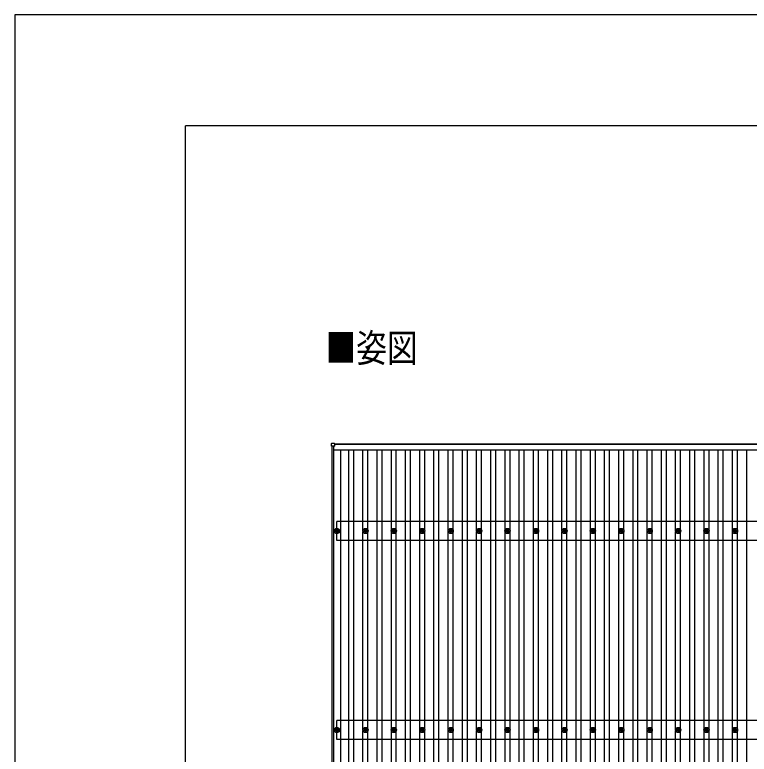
# Model space of a CAD drawing. Units: millimetres, scale not verified. Extents: x -16820 to 16820, y -11880 to 11880.
# Drawn here: x -16820 to -11653, y 6678 to 11880 of the extents above; entities that cross this region are included whole.
import ezdxf
from ezdxf.enums import TextEntityAlignment as Align

# ---------------------------------------------------------------- set-up
doc = ezdxf.new("R2010")
doc.units = ezdxf.units.MM
doc.header["$LTSCALE"] = 50
for name, color, linetype in [('0-2_USER1', 3, 'Continuous'), ('0-5_YKK_13', 4, 'Continuous'), ('0-6_YKK_A1', 4, 'Continuous'), ('0-8_YKK_ZWAK', 7, 'Continuous')]:
    doc.layers.add(name, color=color, linetype=linetype)
doc.styles.add('ＭＳ ゴシック', font='')
doc.styles.get('ＭＳ ゴシック').set_extended_font_data('MS Gothic')

msp = doc.modelspace()

# ---------------------------------------------------------------- linework, layer by layer
at = {"layer": '0-5_YKK_13'}
for p, q in [((-14591.72, 8846.53), (-14591.72, 8864.53)), ((-14590.72, 8865.53), (-14572.72, 8865.53)), ((-14572.72, 8845.53), (-14590.72, 8845.53)), ((-14571.72, 8864.53), (-14571.72, 8846.53)), ((-14563.42, 8250.8), (-14559, 8250.8)), ((-14563.42, 8250.8), (-14559, 8250.8)), ((-14563.42, 8247.3), (-14559, 8247.3)), ((-14563.42, 8247.3), (-14559, 8247.3)), ((-14555.17, 8259.05), (-14555.17, 8254.63)), ((-14555.17, 8259.05), (-14555.17, 8254.63)), ((-14555.17, 8243.47), (-14555.17, 8239.05)), ((-14555.17, 8243.47), (-14555.17, 8239.05)), ((-14551.67, 8259.05), (-14551.67, 8254.63)), ((-14551.67, 8259.05), (-14551.67, 8254.63)), ((-14551.67, 8243.47), (-14551.67, 8239.05)), ((-14551.67, 8243.47), (-14551.67, 8239.05)), ((-14547.84, 8250.8), (-14543.42, 8250.8)), ((-14547.84, 8250.8), (-14543.42, 8250.8)), ((-14547.84, 8247.3), (-14543.42, 8247.3)), ((-14547.84, 8247.3), (-14543.42, 8247.3)), ((-14363.42, 8250.8), (-14359, 8250.8)), ((-14363.42, 8247.3), (-14359, 8247.3)), ((-14355.17, 8259.05), (-14355.17, 8254.63)), ((-14355.17, 8243.47), (-14355.17, 8239.05)), ((-14351.67, 8259.05), (-14351.67, 8254.63)), ((-14351.67, 8243.47), (-14351.67, 8239.05)), ((-14347.84, 8250.8), (-14343.42, 8250.8)), ((-14347.84, 8247.3), (-14343.42, 8247.3)), ((-14163.42, 8250.8), (-14159, 8250.8)), ((-14163.42, 8247.3), (-14159, 8247.3)), ((-14155.17, 8259.05), (-14155.17, 8254.63)), ((-14155.17, 8243.47), (-14155.17, 8239.05)), ((-14151.67, 8259.05), (-14151.67, 8254.63)), ((-14151.67, 8243.47), (-14151.67, 8239.05)), ((-14147.84, 8250.8), (-14143.42, 8250.8)), ((-14147.84, 8247.3), (-14143.42, 8247.3)), ((-13963.42, 8250.8), (-13959, 8250.8)), ((-13963.42, 8247.3), (-13959, 8247.3)), ((-13955.17, 8259.05), (-13955.17, 8254.63)), ((-13955.17, 8243.47), (-13955.17, 8239.05)), ((-13951.67, 8259.05), (-13951.67, 8254.63)), ((-13951.67, 8243.47), (-13951.67, 8239.05)), ((-13947.84, 8250.8), (-13943.42, 8250.8)), ((-13947.84, 8247.3), (-13943.42, 8247.3)), ((-13763.42, 8250.8), (-13759, 8250.8)), ((-13763.42, 8247.3), (-13759, 8247.3)), ((-13755.17, 8259.05), (-13755.17, 8254.63)), ((-13755.17, 8243.47), (-13755.17, 8239.05)), ((-13751.67, 8259.05), (-13751.67, 8254.63)), ((-13751.67, 8243.47), (-13751.67, 8239.05)), ((-13747.84, 8250.8), (-13743.42, 8250.8)), ((-13747.84, 8247.3), (-13743.42, 8247.3)), ((-13563.42, 8250.8), (-13559, 8250.8)), ((-13563.42, 8247.3), (-13559, 8247.3)), ((-13555.17, 8259.05), (-13555.17, 8254.63)), ((-13555.17, 8243.47), (-13555.17, 8239.05)), ((-13551.67, 8259.05), (-13551.67, 8254.63)), ((-13551.67, 8243.47), (-13551.67, 8239.05)), ((-13547.84, 8250.8), (-13543.42, 8250.8)), ((-13547.84, 8247.3), (-13543.42, 8247.3)), ((-13363.42, 8250.8), (-13359, 8250.8)), ((-13363.42, 8247.3), (-13359, 8247.3)), ((-13355.17, 8259.05), (-13355.17, 8254.63)), ((-13355.17, 8243.47), (-13355.17, 8239.05)), ((-13351.67, 8259.05), (-13351.67, 8254.63)), ((-13351.67, 8243.47), (-13351.67, 8239.05)), ((-13347.84, 8250.8), (-13343.42, 8250.8)), ((-13347.84, 8247.3), (-13343.42, 8247.3)), ((-13163.42, 8250.8), (-13159, 8250.8)), ((-13163.42, 8247.3), (-13159, 8247.3)), ((-13155.17, 8259.05), (-13155.17, 8254.63)), ((-13155.17, 8243.47), (-13155.17, 8239.05)), ((-13151.67, 8259.05), (-13151.67, 8254.63)), ((-13151.67, 8243.47), (-13151.67, 8239.05)), ((-13147.84, 8250.8), (-13143.42, 8250.8)), ((-13147.84, 8247.3), (-13143.42, 8247.3)), ((-12963.42, 8250.8), (-12959, 8250.8)), ((-12963.42, 8247.3), (-12959, 8247.3)), ((-12955.17, 8259.05), (-12955.17, 8254.63)), ((-12955.17, 8243.47), (-12955.17, 8239.05)), ((-12951.67, 8259.05), (-12951.67, 8254.63)), ((-12951.67, 8243.47), (-12951.67, 8239.05)), ((-12947.84, 8250.8), (-12943.42, 8250.8)), ((-12947.84, 8247.3), (-12943.42, 8247.3)), ((-12763.42, 8250.8), (-12759, 8250.8)), ((-12763.42, 8247.3), (-12759, 8247.3)), ((-12755.17, 8259.05), (-12755.17, 8254.63)), ((-12755.17, 8243.47), (-12755.17, 8239.05)), ((-12751.67, 8259.05), (-12751.67, 8254.63)), ((-12751.67, 8243.47), (-12751.67, 8239.05)), ((-12747.84, 8250.8), (-12743.42, 8250.8)), ((-12747.84, 8247.3), (-12743.42, 8247.3)), ((-12563.42, 8250.8), (-12559, 8250.8)), ((-12563.42, 8247.3), (-12559, 8247.3)), ((-12555.17, 8259.05), (-12555.17, 8254.63)), ((-12555.17, 8243.47), (-12555.17, 8239.05)), ((-12551.67, 8259.05), (-12551.67, 8254.63)), ((-12551.67, 8243.47), (-12551.67, 8239.05)), ((-12547.84, 8250.8), (-12543.42, 8250.8)), ((-12547.84, 8247.3), (-12543.42, 8247.3)), ((-12363.42, 8250.8), (-12359, 8250.8)), ((-12363.42, 8247.3), (-12359, 8247.3)), ((-12355.17, 8259.05), (-12355.17, 8254.63)), ((-12355.17, 8243.47), (-12355.17, 8239.05)), ((-12351.67, 8259.05), (-12351.67, 8254.63)), ((-12351.67, 8243.47), (-12351.67, 8239.05)), ((-12347.84, 8250.8), (-12343.42, 8250.8)), ((-12347.84, 8247.3), (-12343.42, 8247.3)), ((-12163.42, 8250.8), (-12159, 8250.8)), ((-12163.42, 8247.3), (-12159, 8247.3)), ((-12155.17, 8259.05), (-12155.17, 8254.63)), ((-12155.17, 8243.47), (-12155.17, 8239.05)), ((-12151.67, 8259.05), (-12151.67, 8254.63)), ((-12151.67, 8243.47), (-12151.67, 8239.05)), ((-12147.84, 8250.8), (-12143.42, 8250.8)), ((-12147.84, 8247.3), (-12143.42, 8247.3)), ((-11963.42, 8250.8), (-11959, 8250.8)), ((-11963.42, 8247.3), (-11959, 8247.3)), ((-11955.17, 8259.05), (-11955.17, 8254.63)), ((-11955.17, 8243.47), (-11955.17, 8239.05)), ((-11951.67, 8259.05), (-11951.67, 8254.63)), ((-11951.67, 8243.47), (-11951.67, 8239.05)), ((-11947.84, 8250.8), (-11943.42, 8250.8)), ((-11947.84, 8247.3), (-11943.42, 8247.3)), ((-11763.42, 8250.8), (-11759, 8250.8)), ((-11763.42, 8247.3), (-11759, 8247.3)), ((-11755.17, 8259.05), (-11755.17, 8254.63)), ((-11755.17, 8243.47), (-11755.17, 8239.05)), ((-11751.67, 8259.05), (-11751.67, 8254.63)), ((-11751.67, 8243.47), (-11751.67, 8239.05)), ((-11747.84, 8250.8), (-11743.42, 8250.8)), ((-11747.84, 8247.3), (-11743.42, 8247.3)), ((-14563.42, 6850.8), (-14559, 6850.8)), ((-14563.42, 6850.8), (-14559, 6850.8)), ((-14563.42, 6847.3), (-14559, 6847.3)), ((-14563.42, 6847.3), (-14559, 6847.3)), ((-14555.17, 6859.05), (-14555.17, 6854.63)), ((-14555.17, 6859.05), (-14555.17, 6854.63)), ((-14555.17, 6843.47), (-14555.17, 6839.05)), ((-14555.17, 6843.47), (-14555.17, 6839.05)), ((-14551.67, 6859.05), (-14551.67, 6854.63)), ((-14551.67, 6859.05), (-14551.67, 6854.63)), ((-14551.67, 6843.47), (-14551.67, 6839.05)), ((-14551.67, 6843.47), (-14551.67, 6839.05)), ((-14547.84, 6850.8), (-14543.42, 6850.8)), ((-14547.84, 6850.8), (-14543.42, 6850.8)), ((-14547.84, 6847.3), (-14543.42, 6847.3)), ((-14547.84, 6847.3), (-14543.42, 6847.3)), ((-14363.42, 6850.8), (-14359, 6850.8)), ((-14363.42, 6847.3), (-14359, 6847.3)), ((-14355.17, 6859.05), (-14355.17, 6854.63)), ((-14355.17, 6843.47), (-14355.17, 6839.05)), ((-14351.67, 6859.05), (-14351.67, 6854.63)), ((-14351.67, 6843.47), (-14351.67, 6839.05)), ((-14347.84, 6850.8), (-14343.42, 6850.8)), ((-14347.84, 6847.3), (-14343.42, 6847.3)), ((-14163.42, 6850.8), (-14159, 6850.8)), ((-14163.42, 6847.3), (-14159, 6847.3)), ((-14155.17, 6859.05), (-14155.17, 6854.63)), ((-14155.17, 6843.47), (-14155.17, 6839.05)), ((-14151.67, 6859.05), (-14151.67, 6854.63)), ((-14151.67, 6843.47), (-14151.67, 6839.05)), ((-14147.84, 6850.8), (-14143.42, 6850.8)), ((-14147.84, 6847.3), (-14143.42, 6847.3)), ((-13963.42, 6850.8), (-13959, 6850.8)), ((-13963.42, 6847.3), (-13959, 6847.3)), ((-13955.17, 6859.05), (-13955.17, 6854.63)), ((-13955.17, 6843.47), (-13955.17, 6839.05)), ((-13951.67, 6859.05), (-13951.67, 6854.63)), ((-13951.67, 6843.47), (-13951.67, 6839.05)), ((-13947.84, 6850.8), (-13943.42, 6850.8)), ((-13947.84, 6847.3), (-13943.42, 6847.3)), ((-13763.42, 6850.8), (-13759, 6850.8)), ((-13763.42, 6847.3), (-13759, 6847.3)), ((-13755.17, 6859.05), (-13755.17, 6854.63)), ((-13755.17, 6843.47), (-13755.17, 6839.05)), ((-13751.67, 6859.05), (-13751.67, 6854.63)), ((-13751.67, 6843.47), (-13751.67, 6839.05)), ((-13747.84, 6850.8), (-13743.42, 6850.8)), ((-13747.84, 6847.3), (-13743.42, 6847.3)), ((-13563.42, 6850.8), (-13559, 6850.8)), ((-13563.42, 6847.3), (-13559, 6847.3)), ((-13555.17, 6859.05), (-13555.17, 6854.63)), ((-13555.17, 6843.47), (-13555.17, 6839.05)), ((-13551.67, 6859.05), (-13551.67, 6854.63)), ((-13551.67, 6843.47), (-13551.67, 6839.05)), ((-13547.84, 6850.8), (-13543.42, 6850.8)), ((-13547.84, 6847.3), (-13543.42, 6847.3)), ((-13363.42, 6850.8), (-13359, 6850.8)), ((-13363.42, 6847.3), (-13359, 6847.3)), ((-13355.17, 6859.05), (-13355.17, 6854.63)), ((-13355.17, 6843.47), (-13355.17, 6839.05)), ((-13351.67, 6859.05), (-13351.67, 6854.63)), ((-13351.67, 6843.47), (-13351.67, 6839.05)), ((-13347.84, 6850.8), (-13343.42, 6850.8)), ((-13347.84, 6847.3), (-13343.42, 6847.3)), ((-13163.42, 6850.8), (-13159, 6850.8)), ((-13163.42, 6847.3), (-13159, 6847.3)), ((-13155.17, 6859.05), (-13155.17, 6854.63)), ((-13155.17, 6843.47), (-13155.17, 6839.05)), ((-13151.67, 6859.05), (-13151.67, 6854.63)), ((-13151.67, 6843.47), (-13151.67, 6839.05)), ((-13147.84, 6850.8), (-13143.42, 6850.8)), ((-13147.84, 6847.3), (-13143.42, 6847.3)), ((-12963.42, 6850.8), (-12959, 6850.8)), ((-12963.42, 6847.3), (-12959, 6847.3)), ((-12955.17, 6859.05), (-12955.17, 6854.63)), ((-12955.17, 6843.47), (-12955.17, 6839.05)), ((-12951.67, 6859.05), (-12951.67, 6854.63)), ((-12951.67, 6843.47), (-12951.67, 6839.05)), ((-12947.84, 6850.8), (-12943.42, 6850.8)), ((-12947.84, 6847.3), (-12943.42, 6847.3)), ((-12763.42, 6850.8), (-12759, 6850.8)), ((-12763.42, 6847.3), (-12759, 6847.3)), ((-12755.17, 6859.05), (-12755.17, 6854.63)), ((-12755.17, 6843.47), (-12755.17, 6839.05)), ((-12751.67, 6859.05), (-12751.67, 6854.63)), ((-12751.67, 6843.47), (-12751.67, 6839.05)), ((-12747.84, 6850.8), (-12743.42, 6850.8)), ((-12747.84, 6847.3), (-12743.42, 6847.3)), ((-12563.42, 6850.8), (-12559, 6850.8)), ((-12563.42, 6847.3), (-12559, 6847.3)), ((-12555.17, 6859.05), (-12555.17, 6854.63)), ((-12555.17, 6843.47), (-12555.17, 6839.05)), ((-12551.67, 6859.05), (-12551.67, 6854.63)), ((-12551.67, 6843.47), (-12551.67, 6839.05)), ((-12547.84, 6850.8), (-12543.42, 6850.8)), ((-12547.84, 6847.3), (-12543.42, 6847.3)), ((-12363.42, 6850.8), (-12359, 6850.8)), ((-12363.42, 6847.3), (-12359, 6847.3)), ((-12355.17, 6859.05), (-12355.17, 6854.63)), ((-12355.17, 6843.47), (-12355.17, 6839.05)), ((-12351.67, 6859.05), (-12351.67, 6854.63)), ((-12351.67, 6843.47), (-12351.67, 6839.05)), ((-12347.84, 6850.8), (-12343.42, 6850.8)), ((-12347.84, 6847.3), (-12343.42, 6847.3)), ((-12163.42, 6850.8), (-12159, 6850.8)), ((-12163.42, 6847.3), (-12159, 6847.3)), ((-12155.17, 6859.05), (-12155.17, 6854.63)), ((-12155.17, 6843.47), (-12155.17, 6839.05)), ((-12151.67, 6859.05), (-12151.67, 6854.63)), ((-12151.67, 6843.47), (-12151.67, 6839.05)), ((-12147.84, 6850.8), (-12143.42, 6850.8)), ((-12147.84, 6847.3), (-12143.42, 6847.3)), ((-11963.42, 6850.8), (-11959, 6850.8)), ((-11963.42, 6847.3), (-11959, 6847.3)), ((-11955.17, 6859.05), (-11955.17, 6854.63)), ((-11955.17, 6843.47), (-11955.17, 6839.05)), ((-11951.67, 6859.05), (-11951.67, 6854.63)), ((-11951.67, 6843.47), (-11951.67, 6839.05)), ((-11947.84, 6850.8), (-11943.42, 6850.8)), ((-11947.84, 6847.3), (-11943.42, 6847.3)), ((-11763.42, 6850.8), (-11759, 6850.8)), ((-11763.42, 6847.3), (-11759, 6847.3)), ((-11755.17, 6859.05), (-11755.17, 6854.63)), ((-11755.17, 6843.47), (-11755.17, 6839.05)), ((-11751.67, 6859.05), (-11751.67, 6854.63)), ((-11751.67, 6843.47), (-11751.67, 6839.05)), ((-11747.84, 6850.8), (-11743.42, 6850.8)), ((-11747.84, 6847.3), (-11743.42, 6847.3))]:
    msp.add_line(p, q, dxfattribs=at)
for centre, radius in [((-14553.42, 8249.05), 18.25), ((-14553.42, 8249.05), 18.25), ((-14553.42, 8249.05), 10.15), ((-14553.42, 8249.05), 10.15), ((-14553.42, 8249.05), 5.85), ((-14553.42, 8249.05), 5.85), ((-14553.42, 8249.05), 5.25), ((-14553.42, 8249.05), 5.25), ((-14353.42, 8249.05), 18.25), ((-14353.42, 8249.05), 10.15), ((-14353.42, 8249.05), 5.85), ((-14353.42, 8249.05), 5.25), ((-14153.42, 8249.05), 18.25), ((-14153.42, 8249.05), 10.15), ((-14153.42, 8249.05), 5.85), ((-14153.42, 8249.05), 5.25), ((-13953.42, 8249.05), 18.25), ((-13953.42, 8249.05), 10.15), ((-13953.42, 8249.05), 5.85), ((-13953.42, 8249.05), 5.25), ((-13753.42, 8249.05), 18.25), ((-13753.42, 8249.05), 10.15), ((-13753.42, 8249.05), 5.85), ((-13753.42, 8249.05), 5.25), ((-13553.42, 8249.05), 18.25), ((-13553.42, 8249.05), 10.15), ((-13553.42, 8249.05), 5.85), ((-13553.42, 8249.05), 5.25), ((-13353.42, 8249.05), 18.25), ((-13353.42, 8249.05), 10.15), ((-13353.42, 8249.05), 5.85), ((-13353.42, 8249.05), 5.25), ((-13153.42, 8249.05), 18.25), ((-13153.42, 8249.05), 10.15), ((-13153.42, 8249.05), 5.85), ((-13153.42, 8249.05), 5.25), ((-12953.42, 8249.05), 18.25), ((-12953.42, 8249.05), 10.15), ((-12953.42, 8249.05), 5.85), ((-12953.42, 8249.05), 5.25), ((-12753.42, 8249.05), 18.25), ((-12753.42, 8249.05), 10.15), ((-12753.42, 8249.05), 5.85), ((-12753.42, 8249.05), 5.25), ((-12553.42, 8249.05), 18.25), ((-12553.42, 8249.05), 10.15), ((-12553.42, 8249.05), 5.85), ((-12553.42, 8249.05), 5.25), ((-12353.42, 8249.05), 18.25), ((-12353.42, 8249.05), 10.15), ((-12353.42, 8249.05), 5.85), ((-12353.42, 8249.05), 5.25), ((-12153.42, 8249.05), 18.25), ((-12153.42, 8249.05), 10.15), ((-12153.42, 8249.05), 5.85), ((-12153.42, 8249.05), 5.25), ((-11953.42, 8249.05), 18.25), ((-11953.42, 8249.05), 10.15), ((-11953.42, 8249.05), 5.85), ((-11953.42, 8249.05), 5.25), ((-11753.42, 8249.05), 18.25), ((-11753.42, 8249.05), 10.15), ((-11753.42, 8249.05), 5.85), ((-11753.42, 8249.05), 5.25), ((-14553.42, 6849.05), 18.25), ((-14553.42, 6849.05), 18.25), ((-14353.42, 6849.05), 18.25), ((-14153.42, 6849.05), 18.25), ((-13953.42, 6849.05), 18.25), ((-13753.42, 6849.05), 18.25), ((-13553.42, 6849.05), 18.25), ((-13353.42, 6849.05), 18.25), ((-13153.42, 6849.05), 18.25), ((-12953.42, 6849.05), 18.25), ((-12753.42, 6849.05), 18.25), ((-12553.42, 6849.05), 18.25), ((-12353.42, 6849.05), 18.25), ((-12153.42, 6849.05), 18.25), ((-11953.42, 6849.05), 18.25), ((-11753.42, 6849.05), 18.25), ((-14553.42, 6849.05), 10.15), ((-14553.42, 6849.05), 10.15), ((-14553.42, 6849.05), 5.85), ((-14553.42, 6849.05), 5.85), ((-14553.42, 6849.05), 5.25), ((-14553.42, 6849.05), 5.25), ((-14353.42, 6849.05), 10.15), ((-14353.42, 6849.05), 5.85), ((-14353.42, 6849.05), 5.25), ((-14153.42, 6849.05), 10.15), ((-14153.42, 6849.05), 5.85), ((-14153.42, 6849.05), 5.25), ((-13953.42, 6849.05), 10.15), ((-13953.42, 6849.05), 5.85), ((-13953.42, 6849.05), 5.25), ((-13753.42, 6849.05), 10.15), ((-13753.42, 6849.05), 5.85), ((-13753.42, 6849.05), 5.25), ((-13553.42, 6849.05), 10.15), ((-13553.42, 6849.05), 5.85), ((-13553.42, 6849.05), 5.25), ((-13353.42, 6849.05), 10.15), ((-13353.42, 6849.05), 5.85), ((-13353.42, 6849.05), 5.25), ((-13153.42, 6849.05), 10.15), ((-13153.42, 6849.05), 5.85), ((-13153.42, 6849.05), 5.25), ((-12953.42, 6849.05), 10.15), ((-12953.42, 6849.05), 5.85), ((-12953.42, 6849.05), 5.25), ((-12753.42, 6849.05), 10.15), ((-12753.42, 6849.05), 5.85), ((-12753.42, 6849.05), 5.25), ((-12553.42, 6849.05), 10.15), ((-12553.42, 6849.05), 5.85), ((-12553.42, 6849.05), 5.25), ((-12353.42, 6849.05), 10.15), ((-12353.42, 6849.05), 5.85), ((-12353.42, 6849.05), 5.25), ((-12153.42, 6849.05), 10.15), ((-12153.42, 6849.05), 5.85), ((-12153.42, 6849.05), 5.25), ((-11953.42, 6849.05), 10.15), ((-11953.42, 6849.05), 5.85), ((-11953.42, 6849.05), 5.25), ((-11753.42, 6849.05), 10.15), ((-11753.42, 6849.05), 5.85), ((-11753.42, 6849.05), 5.25)]:
    msp.add_circle(centre, radius, dxfattribs=at)
for centre, start, end in [((-14590.72, 8864.53), 90, 180), ((-14590.72, 8846.53), 180, 270), ((-14572.72, 8864.53), 0, 90), ((-14572.72, 8846.53), 270, 0)]:
    msp.add_arc(centre, 1, start, end, dxfattribs=at)
at = {"layer": '0-6_YKK_A1'}
for p, q in [((-14588.42, 3447.11), (-14588.42, 8845.53)), ((-14576.42, 3447.11), (-14576.42, 8845.53)), ((-14571.72, 8862.23), (-8565.42, 8862.23)), ((-8580.42, 8857.44), (-14571.72, 8857.44)), ((-14576.42, 8819.44), (-8580.42, 8819.44)), ((-14526.92, 3478.43), (-14526.92, 8819.44)), ((-14470.92, 3478.43), (-14470.92, 8819.44)), ((-14435.92, 3478.43), (-14435.92, 8819.44)), ((-14370.92, 8254.23), (-14370.92, 8819.44)), ((-14335.92, 8254.23), (-14335.92, 8819.44)), ((-14270.92, 3478.43), (-14270.92, 8819.44)), ((-14235.92, 3478.43), (-14235.92, 8819.44)), ((-14170.92, 8254.23), (-14170.92, 8819.44)), ((-14135.92, 8254.23), (-14135.92, 8819.44)), ((-14070.92, 3478.43), (-14070.92, 8819.44)), ((-14035.92, 3478.43), (-14035.92, 8819.44)), ((-13970.92, 8254.23), (-13970.92, 8819.44)), ((-13935.92, 8254.23), (-13935.92, 8819.44)), ((-13870.92, 3478.43), (-13870.92, 8819.44)), ((-13835.92, 3478.43), (-13835.92, 8819.44)), ((-13770.92, 8254.23), (-13770.92, 8819.44)), ((-13735.92, 8254.23), (-13735.92, 8819.44)), ((-13670.92, 3478.43), (-13670.92, 8819.44)), ((-13635.92, 3478.43), (-13635.92, 8819.44)), ((-13570.92, 8254.23), (-13570.92, 8819.44)), ((-13535.92, 8254.23), (-13535.92, 8819.44)), ((-13470.92, 3478.43), (-13470.92, 8819.44)), ((-13435.92, 3478.43), (-13435.92, 8819.44)), ((-13370.92, 8254.23), (-13370.92, 8819.44)), ((-13335.92, 8254.23), (-13335.92, 8819.44)), ((-13270.92, 3478.43), (-13270.92, 8819.44)), ((-13235.92, 3478.43), (-13235.92, 8819.44)), ((-13170.92, 8254.23), (-13170.92, 8819.44)), ((-13135.92, 8254.23), (-13135.92, 8819.44)), ((-13070.92, 3478.43), (-13070.92, 8819.44)), ((-13035.92, 3478.43), (-13035.92, 8819.44)), ((-12970.92, 8254.23), (-12970.92, 8819.44)), ((-12935.92, 8254.23), (-12935.92, 8819.44)), ((-12870.92, 3478.43), (-12870.92, 8819.44)), ((-12835.92, 3478.43), (-12835.92, 8819.44)), ((-12770.92, 8254.23), (-12770.92, 8819.44)), ((-12735.92, 8254.23), (-12735.92, 8819.44)), ((-12670.92, 3478.43), (-12670.92, 8819.44)), ((-12635.92, 3478.43), (-12635.92, 8819.44)), ((-12570.92, 8254.23), (-12570.92, 8819.44)), ((-12535.92, 8254.23), (-12535.92, 8819.44)), ((-12470.92, 3478.43), (-12470.92, 8819.44)), ((-12435.92, 3478.43), (-12435.92, 8819.44)), ((-12370.92, 8254.23), (-12370.92, 8819.44)), ((-12335.92, 8254.23), (-12335.92, 8819.44)), ((-12270.92, 3478.43), (-12270.92, 8819.44)), ((-12235.92, 3478.43), (-12235.92, 8819.44)), ((-12170.92, 8254.23), (-12170.92, 8819.44)), ((-12135.92, 8254.23), (-12135.92, 8819.44)), ((-12070.92, 3478.43), (-12070.92, 8819.44)), ((-12035.92, 3478.43), (-12035.92, 8819.44)), ((-11970.92, 8254.23), (-11970.92, 8819.44)), ((-11935.92, 8254.23), (-11935.92, 8819.44)), ((-11870.92, 3478.43), (-11870.92, 8819.44)), ((-11835.92, 3478.43), (-11835.92, 8819.44)), ((-11770.92, 8254.23), (-11770.92, 8819.44)), ((-11735.92, 8254.23), (-11735.92, 8819.44)), ((-11670.92, 3478.43), (-11670.92, 8819.44)), ((-6750.67, 8316.05), (-14553.42, 8316.05)), ((-14553.42, 8182.05), (-14553.42, 8316.05)), ((-14370.92, 6854.23), (-14370.92, 8243.87)), ((-14335.92, 6854.23), (-14335.92, 8243.87)), ((-14170.92, 6854.23), (-14170.92, 8243.87)), ((-14135.92, 6854.23), (-14135.92, 8243.87)), ((-13970.92, 6854.23), (-13970.92, 8243.87)), ((-13935.92, 6854.23), (-13935.92, 8243.87)), ((-13770.92, 6854.23), (-13770.92, 8243.87)), ((-13735.92, 6854.23), (-13735.92, 8243.87)), ((-13570.92, 6854.23), (-13570.92, 8243.87)), ((-13535.92, 6854.23), (-13535.92, 8243.87)), ((-13370.92, 6854.23), (-13370.92, 8243.87)), ((-13335.92, 6854.23), (-13335.92, 8243.87)), ((-13170.92, 6854.23), (-13170.92, 8243.87)), ((-13135.92, 6854.23), (-13135.92, 8243.87)), ((-12970.92, 6854.23), (-12970.92, 8243.87)), ((-12935.92, 6854.23), (-12935.92, 8243.87)), ((-12770.92, 6854.23), (-12770.92, 8243.87)), ((-12735.92, 6854.23), (-12735.92, 8243.87)), ((-12570.92, 6854.23), (-12570.92, 8243.87)), ((-12535.92, 6854.23), (-12535.92, 8243.87)), ((-12370.92, 6854.23), (-12370.92, 8243.87)), ((-12335.92, 6854.23), (-12335.92, 8243.87)), ((-12170.92, 6854.23), (-12170.92, 8243.87)), ((-12135.92, 6854.23), (-12135.92, 8243.87)), ((-11970.92, 6854.23), (-11970.92, 8243.87)), ((-11935.92, 6854.23), (-11935.92, 8243.87)), ((-11770.92, 6854.23), (-11770.92, 8243.87)), ((-11735.92, 6854.23), (-11735.92, 8243.87)), ((-6750.67, 8182.05), (-14553.42, 8182.05)), ((-6750.67, 6916.05), (-14553.42, 6916.05)), ((-14553.42, 6782.05), (-14553.42, 6916.05)), ((-14370.92, 5454.23), (-14370.92, 6843.87)), ((-14335.92, 5454.23), (-14335.92, 6843.87)), ((-14170.92, 5454.23), (-14170.92, 6843.87)), ((-14135.92, 5454.23), (-14135.92, 6843.87)), ((-13970.92, 5454.23), (-13970.92, 6843.87)), ((-13935.92, 5454.23), (-13935.92, 6843.87)), ((-13770.92, 5454.23), (-13770.92, 6843.87)), ((-13735.92, 5454.23), (-13735.92, 6843.87)), ((-13570.92, 5454.23), (-13570.92, 6843.87)), ((-13535.92, 5454.23), (-13535.92, 6843.87)), ((-13370.92, 5454.23), (-13370.92, 6843.87)), ((-13335.92, 5454.23), (-13335.92, 6843.87)), ((-13170.92, 5454.23), (-13170.92, 6843.87)), ((-13135.92, 5454.23), (-13135.92, 6843.87)), ((-12970.92, 5454.23), (-12970.92, 6843.87)), ((-12935.92, 5454.23), (-12935.92, 6843.87)), ((-12770.92, 5454.23), (-12770.92, 6843.87)), ((-12735.92, 5454.23), (-12735.92, 6843.87)), ((-12570.92, 5454.23), (-12570.92, 6843.87)), ((-12535.92, 5454.23), (-12535.92, 6843.87)), ((-12370.92, 5454.23), (-12370.92, 6843.87)), ((-12335.92, 5454.23), (-12335.92, 6843.87)), ((-12170.92, 5454.23), (-12170.92, 6843.87)), ((-12135.92, 5454.23), (-12135.92, 6843.87)), ((-11970.92, 5454.23), (-11970.92, 6843.87)), ((-11935.92, 5454.23), (-11935.92, 6843.87)), ((-11770.92, 5454.23), (-11770.92, 6843.87)), ((-11735.92, 5454.23), (-11735.92, 6843.87)), ((-6750.67, 6782.05), (-14553.42, 6782.05))]:
    msp.add_line(p, q, dxfattribs=at)
at = {"layer": '0-8_YKK_ZWAK'}
for p in [(15580.08, 11100), (-15619.92, -10100)]:
    msp.add_line(p, (-15619.92, 11100), dxfattribs=at)
msp.add_lwpolyline([(-16820, -11880), (16820, -11880), (16820, 11880), (-16820, 11880)], close=True, dxfattribs=at)

# ---------------------------------------------------------------- texts
at = {"layer": '0-2_USER1', "style": 'ＭＳ ゴシック', "width": 0.8}
msp.add_text('■姿図', height=197.9, dxfattribs=at).set_placement((-14634.22, 9378.06), align=Align.BOTTOM_LEFT)

doc.saveas('drawing.dxf')
